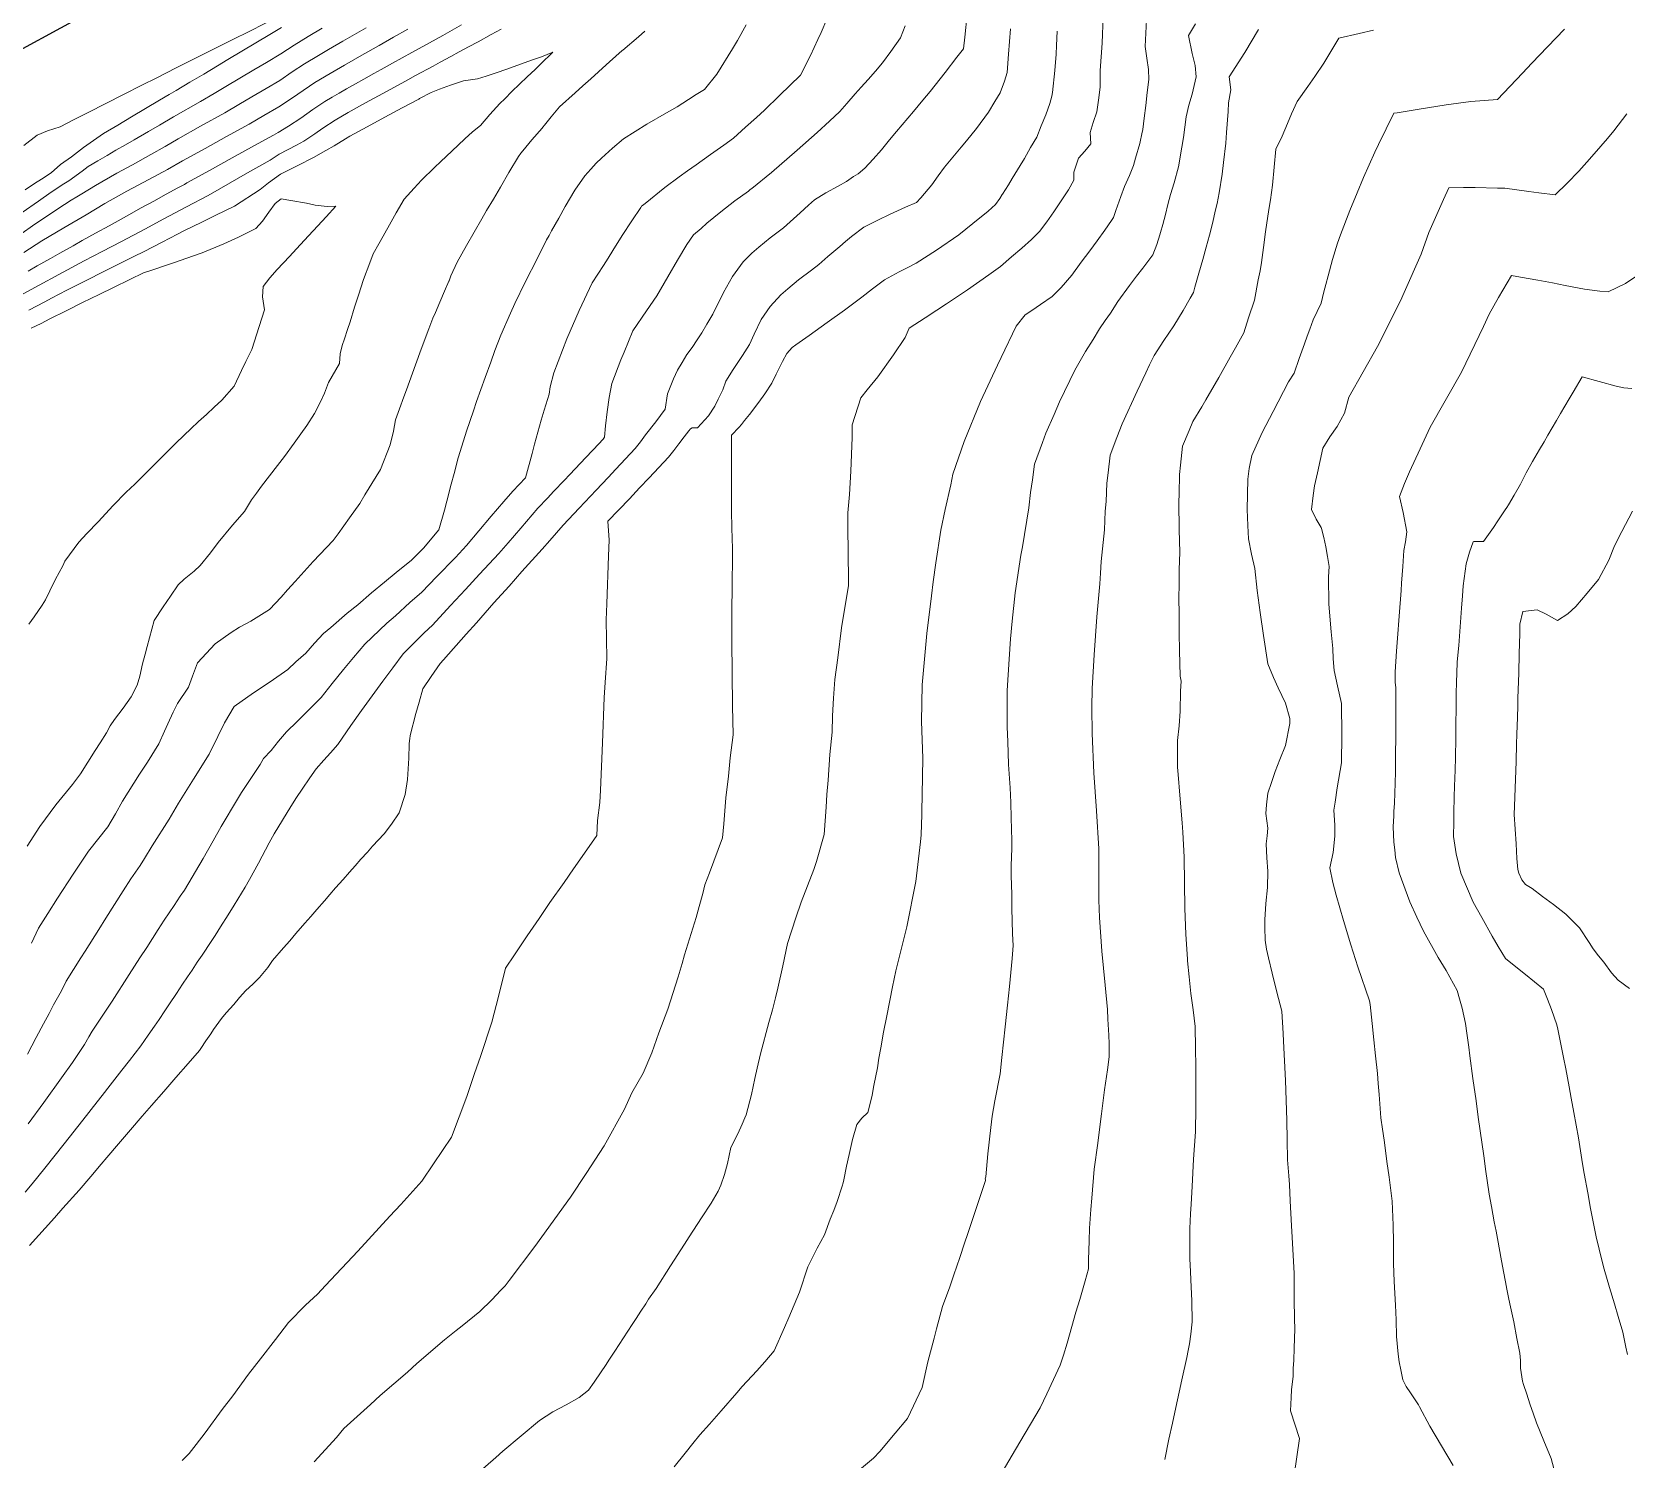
# Model space of a CAD drawing. Header units: inches. Extents: x 11351264 to 11356330, y 6702313 to 6706468.
# Drawn here: x 11354083.3 to 11354518.1, y 6704153.8 to 6704542.9 of the extents above; entities that cross this region are included whole.
import ezdxf

# ---------------------------------------------------------------- set-up
doc = ezdxf.new("R2010")
doc.units = ezdxf.units.IN
doc.header["$MEASUREMENT"] = 0
doc.layers.add('Shumate_Contours_clip1', color=7, linetype='Continuous', lineweight=0)
doc.layers.add('Shumate_Streets_clip1', color=7, linetype='Continuous')

msp = doc.modelspace()

# ---------------------------------------------------------------- linework, layer by layer
at = {"layer": 'Shumate_Contours_clip1'}
for points, elevation in [([(11354338.41, 6704547.66), (11354337.72, 6704541.48), (11354337.38, 6704538.28), (11354335.58, 6704536), (11354332.39, 6704531.87), (11354328.31, 6704526.68), (11354326.29, 6704524.27), (11354323.76, 6704521.2), (11354319.12, 6704515.79), (11354317.19, 6704513.45), (11354314.99, 6704510.79), (11354312.76, 6704508.2), (11354310.43, 6704505.79), (11354308.68, 6704504.18), (11354307.39, 6704503.46), (11354305.44, 6704502.16), (11354303.17, 6704500.83), (11354299.81, 6704499.02), (11354296.77, 6704497.16), (11354295.11, 6704495.7), (11354292.82, 6704493.63), (11354288.25, 6704489.54), (11354284.64, 6704486.81), (11354281.56, 6704484.26), (11354279.67, 6704482.55), (11354277.31, 6704480.25), (11354274.36, 6704476.21), (11354271.97, 6704471.88), (11354268.99, 6704465.98), (11354267.41, 6704463.21), (11354266.03, 6704460.9), (11354264.78, 6704459), (11354263.35, 6704456.83), (11354261.94, 6704454.92), (11354260.63, 6704452.79), (11354259.37, 6704450.68), (11354258.28, 6704448.34), (11354256.67, 6704444.21), (11354256.05, 6704440.03), (11354253.5, 6704436.61), (11354250.64, 6704433.03), (11354249.27, 6704431.16), (11354247.83, 6704429.33), (11354242.55, 6704423.65), (11354240.47, 6704421.45), (11354237.21, 6704417.99), (11354235.62, 6704416.33), (11354232.53, 6704413.08), (11354228.2, 6704408.46), (11354224.52, 6704404.25), (11354222.43, 6704401.88), (11354216.93, 6704395.75), (11354213.48, 6704391.83), (11354209.32, 6704387.25), (11354204.52, 6704381.78), (11354201.76, 6704378.75), (11354195.59, 6704371.67), (11354194.66, 6704370.71), (11354192.22, 6704367.16), (11354189.93, 6704363.82), (11354188.94, 6704360.21), (11354187.97, 6704357.03), (11354186.49, 6704351.09), (11354186.34, 6704350.16), (11354186.25, 6704349.7), (11354186.18, 6704348.74), (11354186.06, 6704344.91), (11354185.75, 6704339.07), (11354185.12, 6704335.01), (11354183.43, 6704329.97), (11354181.42, 6704326.89), (11354179.36, 6704324.27), (11354176.18, 6704320.88), (11354174.81, 6704319.31), (11354173.02, 6704317.39), (11354171.45, 6704315.58), (11354169.89, 6704313.78), (11354168.15, 6704311.79), (11354166.11, 6704309.5), (11354164.58, 6704307.76), (11354163.06, 6704305.98), (11354161, 6704303.59), (11354159.39, 6704301.75), (11354157.78, 6704299.9), (11354155.31, 6704297.07), (11354153.63, 6704295.11), (11354151.93, 6704293.16), (11354148.96, 6704289.77), (11354147.68, 6704287.83), (11354145.34, 6704285.12), (11354143.55, 6704283.28), (11354141.66, 6704281.51), (11354139.93, 6704279.68), (11354138.35, 6704277.71), (11354136.26, 6704275.46), (11354135.02, 6704273.92), (11354132.84, 6704270.88), (11354132.07, 6704269.77), (11354130.75, 6704267.78), (11354129.4, 6704265.73), (11354129.01, 6704265.2), (11354125.92, 6704261.68), (11354122.58, 6704257.84), (11354119.24, 6704254.01), (11354115.91, 6704250.17), (11354113.38, 6704247.27), (11354110.15, 6704243.52), (11354106.93, 6704239.76), (11354103.7, 6704236.02), (11354102.18, 6704234.16), (11354099.36, 6704230.8), (11354096.15, 6704227.09), (11354091.72, 6704222.17), (11354089.43, 6704219.53), (11354082.67, 6704212.01)], 1416), ([(11354375.46, 6704547.11), (11354375.18, 6704539.83), (11354374.65, 6704532.42), (11354374.65, 6704527.89), (11354374.17, 6704524.35), (11354373.71, 6704521.12), (11354372.78, 6704518.21), (11354371.92, 6704515.53), (11354372.1, 6704512.37), (11354370.47, 6704510.4), (11354368.73, 6704508.49), (11354367.5, 6704504.7), (11354367.44, 6704502.52), (11354365.98, 6704499.82), (11354365.69, 6704499.34), (11354365.28, 6704498.76), (11354363.86, 6704496.61), (11354362.02, 6704493.87), (11354360.14, 6704491.15), (11354358.11, 6704488.52), (11354355.96, 6704486.29), (11354353.32, 6704483.95), (11354350.5, 6704481.58), (11354347.46, 6704478.97), (11354344.27, 6704476.64), (11354338.49, 6704472.56), (11354332.72, 6704468.73), (11354330.1, 6704467.04), (11354326.94, 6704464.97), (11354322.58, 6704462.11), (11354321.5, 6704459.62), (11354318.31, 6704454.9), (11354314.05, 6704448.87), (11354311.12, 6704445.32), (11354309.38, 6704443.11), (11354307, 6704435.74), (11354306.99, 6704432.35), (11354306.66, 6704423.17), (11354306.27, 6704416.8), (11354305.8, 6704411.77), (11354305.87, 6704406.5), (11354305.91, 6704402.22), (11354306.01, 6704392.01), (11354304.1, 6704380.43), (11354303.15, 6704372.22), (11354302.31, 6704366.38), (11354301.96, 6704361.21), (11354301.69, 6704356.44), (11354301.58, 6704351.96), (11354300.96, 6704345.94), (11354300.46, 6704338.92), (11354300.15, 6704335.03), (11354299.94, 6704331.57), (11354299.37, 6704324.12), (11354297.3, 6704316.69), (11354296.56, 6704314.58), (11354293.15, 6704305.65), (11354291.64, 6704301.34), (11354289.39, 6704294.33), (11354288.09, 6704288.25), (11354286.77, 6704282.2), (11354286.08, 6704279.55), (11354285.26, 6704276.27), (11354284.33, 6704272.85), (11354282, 6704264.27), (11354281.09, 6704260.4), (11354280.51, 6704257.59), (11354279.52, 6704253.18), (11354278.07, 6704247.63), (11354277.76, 6704246.85), (11354277.03, 6704245.1), (11354275.82, 6704242.47), (11354273.97, 6704238.75), (11354272.98, 6704234.4), (11354272.24, 6704231.37), (11354271.18, 6704228.48), (11354270.46, 6704226.84), (11354268.53, 6704223.53), (11354265.93, 6704219.54), (11354262.57, 6704214.38), (11354261.3, 6704212.41), (11354257.49, 6704206.47), (11354253.54, 6704200.34), (11354251.51, 6704197.37), (11354250.73, 6704196.13), (11354249.41, 6704194.1), (11354248.14, 6704192.14), (11354247.05, 6704190.46), (11354244.67, 6704186.82), (11354242.27, 6704183.19), (11354240.86, 6704181.06), (11354239.73, 6704179.32), (11354238.58, 6704177.59), (11354236.62, 6704174.74), (11354235.14, 6704172.59), (11354232.54, 6704170.62), (11354229.06, 6704168.55), (11354225.36, 6704166.67), (11354221.71, 6704164.31), (11354211.73, 6704155.95), (11354209.79, 6704154.24), (11354204.88, 6704149.91)], 1410), ([(11354079.12, 6704470.54), (11354085.32, 6704473.9), (11354090.65, 6704476.78), (11354097.56, 6704480.51), (11354102.45, 6704483.04), (11354107.78, 6704485.77), (11354114.1, 6704489.17), (11354119.31, 6704491.97), (11354125.44, 6704495.26), (11354131.39, 6704498.29), (11354137.36, 6704501.78), (11354142.13, 6704504.5), (11354148.28, 6704507.95), (11354150.72, 6704509.55), (11354155.48, 6704512.02), (11354157.44, 6704513.12), (11354160.43, 6704515.16), (11354162.68, 6704516.7), (11354166.03, 6704518.88), (11354169.54, 6704520.92), (11354174.29, 6704523.54), (11354179.04, 6704526.14), (11354185.21, 6704529.5), (11354187.95, 6704531.01), (11354192.76, 6704533.62), (11354194.67, 6704534.65), (11354197.57, 6704536.23), (11354199.85, 6704537.44), (11354202.38, 6704538.83), (11354205.03, 6704540.23), (11354208.54, 6704542.21), (11354211.28, 6704543.65)], 1424), ([(11354080.62, 6704493.65), (11354085.08, 6704496.81), (11354088.53, 6704499.24), (11354092.01, 6704501.47), (11354093.34, 6704502.29), (11354096.99, 6704504.95), (11354098.63, 6704506.18), (11354101.3, 6704507.78), (11354103.82, 6704509.23), (11354106.23, 6704510.66), (11354108.84, 6704512.15), (11354111.23, 6704513.48), (11354115.06, 6704515.73), (11354118.06, 6704517.49), (11354121.94, 6704519.76), (11354129.25, 6704523.91), (11354133.03, 6704526.14), (11354136.19, 6704528.01), (11354140.03, 6704530.29), (11354143.87, 6704532.56), (11354147.27, 6704534.61), (11354151.17, 6704536.97), (11354154.8, 6704539.34), (11354158.64, 6704541.63), (11354162.48, 6704543.92)], 1416), ([(11354080.65, 6704488.07), (11354083.45, 6704490), (11354085.51, 6704491.39), (11354087.29, 6704492.56), (11354090.38, 6704494.67), (11354093.98, 6704497.03), (11354095.54, 6704497.98), (11354096.91, 6704498.79), (11354100.68, 6704501.07), (11354106.5, 6704504.37), (11354110.72, 6704506.68), (11354115.77, 6704509.45), (11354119.62, 6704511.68), (11354123.17, 6704513.73), (11354129.3, 6704517.18), (11354135.9, 6704520.86), (11354139.7, 6704523.08), (11354143.3, 6704525.22), (11354147.16, 6704527.46), (11354150.93, 6704529.71), (11354154.29, 6704531.99), (11354157.62, 6704534.21), (11354161.47, 6704536.49), (11354164.19, 6704538.11), (11354168.08, 6704540.41), (11354174.49, 6704544.06)], 1418), ([(11354081.07, 6704482.77), (11354086, 6704485.97), (11354091.99, 6704489.52), (11354098.06, 6704493.08), (11354103.18, 6704496.1), (11354109.23, 6704499.52), (11354115.23, 6704502.67), (11354120.32, 6704505.41), (11354124.38, 6704507.73), (11354130.53, 6704511.14), (11354136.4, 6704514.39), (11354142.57, 6704517.8), (11354146.57, 6704520.16), (11354150.69, 6704522.5), (11354153.82, 6704524.56), (11354155.8, 6704525.9), (11354160.43, 6704529.09), (11354164.68, 6704531.59), (11354168.57, 6704533.89), (11354173.31, 6704536.57), (11354178.05, 6704539.23), (11354181.95, 6704541.44), (11354185.84, 6704543.64)], 1420), ([(11354147.4, 6704545.49), (11354141.97, 6704542.78), (11354138.69, 6704541.13), (11354135.02, 6704539.3), (11354131.05, 6704537.31), (11354128.31, 6704535.94), (11354124.66, 6704534.11), (11354122.62, 6704533.08), (11354120, 6704531.75), (11354117.34, 6704530.4), (11354113.27, 6704528.36), (11354108.26, 6704525.83), (11354103.46, 6704523.4), (11354098.66, 6704520.96), (11354094.83, 6704519.01), (11354090.98, 6704517), (11354087.53, 6704515.94), (11354084.76, 6704514.75), (11354081.1, 6704511.9)], 1414), ([(11354081.42, 6704499.83), (11354084, 6704501.54), (11354085.88, 6704502.75), (11354088.57, 6704504.48), (11354091.06, 6704506.72), (11354094.08, 6704508.89), (11354097.42, 6704511.42), (11354102.79, 6704515.22), (11354106.7, 6704517.51), (11354110.51, 6704519.77), (11354114.32, 6704522.03), (11354118.12, 6704524.29), (11354120.71, 6704525.83), (11354122.64, 6704526.93), (11354126.41, 6704529.17), (11354130.17, 6704531.42), (11354133.93, 6704533.66), (11354136.76, 6704535.35), (11354140.58, 6704537.64), (11354144.41, 6704539.93), (11354148.23, 6704542.22), (11354151.41, 6704544.12)], 1414), ([(11354321.49, 6704544.53), (11354320.19, 6704541.31), (11354317.54, 6704537.56), (11354315.26, 6704534.47), (11354313.35, 6704532.21), (11354311.42, 6704529.96), (11354309.47, 6704527.82), (11354307.83, 6704526.06), (11354305.58, 6704523.43), (11354303.63, 6704521.26), (11354300.8, 6704518.57), (11354297.48, 6704515.46), (11354292.06, 6704510.64), (11354285.03, 6704504.57), (11354279.66, 6704500.21), (11354279.23, 6704499.93), (11354278.93, 6704499.67), (11354278.7, 6704499.5), (11354275.06, 6704496.84), (11354271.21, 6704493.82), (11354267.4, 6704490.77), (11354265.8, 6704489.35), (11354263.77, 6704487.63), (11354261.92, 6704484.93), (11354259.36, 6704480.72), (11354256.75, 6704476.11), (11354253.78, 6704470.93), (11354250.93, 6704466.86), (11354247.24, 6704461.37), (11354244.79, 6704455.64), (11354243.96, 6704453.53), (11354241.48, 6704447.01), (11354240.74, 6704443.2), (11354240.24, 6704439.35), (11354239.73, 6704435.49), (11354239.49, 6704432.39), (11354239.12, 6704431.9), (11354238.91, 6704431.65), (11354238.06, 6704430.73), (11354234.42, 6704426.86), (11354230.05, 6704422.26), (11354228.5, 6704420.63), (11354225.68, 6704417.67), (11354223.94, 6704415.83), (11354221.32, 6704413.06), (11354216.63, 6704407.63), (11354213.2, 6704403.57), (11354210.63, 6704400.72), (11354205.4, 6704395.06), (11354201.6, 6704390.89), (11354197.46, 6704386.54), (11354192.55, 6704381.16), (11354190.28, 6704379.07), (11354184.58, 6704373.3), (11354181.77, 6704369.55), (11354179.03, 6704365.89), (11354176.07, 6704361.93), (11354173.17, 6704357.9), (11354170.33, 6704353.83), (11354166.72, 6704348.61), (11354164.76, 6704346.39), (11354162.92, 6704344.39), (11354160.84, 6704341.97), (11354159.14, 6704339.49), (11354157.03, 6704336.44), (11354155.48, 6704334.17), (11354153.88, 6704331.74), (11354149.37, 6704324.26), (11354148.03, 6704321.83), (11354145.14, 6704316.3), (11354142.66, 6704311.78), (11354141.47, 6704309.7), (11354138.51, 6704304.86), (11354136.82, 6704302.15), (11354134.76, 6704298.91), (11354133.29, 6704296.58), (11354132.21, 6704294.87), (11354129.7, 6704291.17), (11354128.39, 6704289.23), (11354126.97, 6704287.13), (11354125.74, 6704285.28), (11354124.38, 6704283.24), (11354122.74, 6704280.76), (11354120.87, 6704277.95), (11354119.57, 6704276), (11354118, 6704273.66), (11354116.78, 6704271.84), (11354115.02, 6704269.33), (11354113.05, 6704266.48), (11354109.92, 6704262.48), (11354107.79, 6704259.81), (11354104.66, 6704255.71), (11354102.45, 6704252.94), (11354101.12, 6704251.15), (11354097.18, 6704246.19), (11354092.09, 6704239.73), (11354086.84, 6704233.12), (11354083.37, 6704228.87), (11354081.45, 6704226.59)], 1418), ([(11354278.1, 6704544.8), (11354275.76, 6704540.53), (11354274.37, 6704538.3), (11354270.07, 6704531.4), (11354266.77, 6704527.25), (11354264.51, 6704525.82), (11354262.42, 6704524.49), (11354259.32, 6704522.52), (11354256.38, 6704520.81), (11354251.04, 6704517.72), (11354244.67, 6704513.76), (11354241.62, 6704511.22), (11354238.63, 6704508.51), (11354237.21, 6704507.09), (11354235.71, 6704505.52), (11354234.12, 6704503.68), (11354231.39, 6704499.81), (11354228.7, 6704495.28), (11354227, 6704492.16), (11354225.06, 6704488.66), (11354224.38, 6704487.42), (11354223.68, 6704486.25), (11354221.18, 6704481.27), (11354217.81, 6704474.65), (11354215.05, 6704468.89), (11354213.8, 6704466.25), (11354211.16, 6704460.25), (11354209.58, 6704456.04), (11354208.43, 6704452.85), (11354206.9, 6704448.67), (11354204.54, 6704442.1), (11354203.72, 6704439.64), (11354201.84, 6704434.08), (11354200.99, 6704431.41), (11354199.59, 6704426.75), (11354198.44, 6704422.53), (11354197.66, 6704419.64), (11354196.5, 6704414.93), (11354195.82, 6704412.47), (11354194.31, 6704407.18), (11354190.06, 6704402.18), (11354186.86, 6704398.89), (11354182.62, 6704395.53), (11354179.5, 6704392.86), (11354175.92, 6704390.01), (11354172.17, 6704386.74), (11354169.32, 6704384.46), (11354164.87, 6704380.51), (11354162.85, 6704378.88), (11354160.42, 6704376.25), (11354158.01, 6704373.57), (11354155.31, 6704371.15), (11354153.1, 6704369.11), (11354148.33, 6704365.75), (11354143.71, 6704362.71), (11354138.48, 6704359), (11354135.86, 6704354.52), (11354134.04, 6704350.79), (11354131.67, 6704345.99), (11354127.36, 6704339.21), (11354123.31, 6704332.6), (11354120.7, 6704328.28), (11354116.12, 6704320.98), (11354113.97, 6704317.53), (11354112.86, 6704315.62), (11354110.31, 6704312.03), (11354108.21, 6704308.76), (11354103.48, 6704301.25), (11354101.54, 6704298.14), (11354097.84, 6704292.29), (11354096.69, 6704290.46), (11354092.62, 6704284.12), (11354091.34, 6704281.5), (11354089.15, 6704277.6), (11354087.99, 6704275.29), (11354086.47, 6704272.45), (11354084.43, 6704268.77), (11354082.14, 6704264.19)], 1422), ([(11354082.24, 6704477.71), (11354084.75, 6704479.15), (11354088.38, 6704481.15), (11354090.89, 6704482.57), (11354094.52, 6704484.57), (11354097.03, 6704486), (11354100.66, 6704488), (11354104.38, 6704490.04), (11354106.81, 6704491.42), (11354110.53, 6704493.47), (11354112.96, 6704494.83), (11354116.7, 6704496.89), (11354119.12, 6704498.21), (11354122.96, 6704500.33), (11354124.89, 6704501.35), (11354125.59, 6704501.76), (11354131.74, 6704505.15), (11354137.89, 6704508.54), (11354144.04, 6704511.93), (11354149.2, 6704514.76), (11354149.82, 6704515.13), (11354150.46, 6704515.49), (11354153.28, 6704517.26), (11354156.63, 6704519.44), (11354159.91, 6704521.74), (11354163.23, 6704523.98), (11354165.16, 6704525.12), (11354167.09, 6704526.24), (11354169.06, 6704527.4), (11354171.53, 6704528.76), (11354173.8, 6704530.04), (11354176.57, 6704531.57), (11354178.55, 6704532.68), (11354181.62, 6704534.37), (11354186.9, 6704537.32), (11354191.7, 6704539.97), (11354195.37, 6704541.98), (11354200.51, 6704544.81)], 1422), ([(11354300.08, 6704546.35), (11354298.53, 6704542.8), (11354297.65, 6704540.88), (11354295.64, 6704536.51), (11354292.9, 6704531.14), (11354287.22, 6704525.56), (11354283.08, 6704521.59), (11354280.96, 6704519.61), (11354277.93, 6704516.91), (11354274.63, 6704513.91), (11354271.99, 6704512.04), (11354268.38, 6704509.46), (11354264.5, 6704506.7), (11354262.12, 6704505.05), (11354259.84, 6704503.43), (11354255.92, 6704500.45), (11354250.57, 6704496.13), (11354249.8, 6704495.55), (11354249.6, 6704495.36), (11354249.39, 6704495.02), (11354246.88, 6704491.4), (11354244.25, 6704487.37), (11354241.72, 6704483.29), (11354240.47, 6704481.26), (11354239.21, 6704479.19), (11354236.11, 6704474.51), (11354232.56, 6704466.99), (11354229.22, 6704459.23), (11354225.63, 6704449.93), (11354224.67, 6704446.16), (11354224.36, 6704444.11), (11354223.01, 6704439.74), (11354222.24, 6704437.09), (11354220.4, 6704430.51), (11354219.72, 6704428.01), (11354217.9, 6704421.34), (11354214.43, 6704417.67), (11354211.99, 6704414.88), (11354208.53, 6704410.88), (11354205.17, 6704406.88), (11354201.81, 6704402.89), (11354198.8, 6704399.64), (11354193.67, 6704394.35), (11354189.67, 6704390.15), (11354186.35, 6704387.33), (11354182.44, 6704383.71), (11354180.1, 6704381.69), (11354174.07, 6704376), (11354171, 6704372.32), (11354168.28, 6704369.06), (11354165.19, 6704365.21), (11354162.24, 6704361.45), (11354158.32, 6704357.56), (11354155.64, 6704354.91), (11354152.76, 6704352.04), (11354150.59, 6704349.51), (11354148.58, 6704346.99), (11354146.5, 6704344.8), (11354145.52, 6704343.13), (11354140.5, 6704335.56), (11354139.36, 6704333.7), (11354134.94, 6704326.22), (11354132.73, 6704322.38), (11354130.01, 6704317.56), (11354124.88, 6704308.95), (11354123.77, 6704307.28), (11354122.09, 6704304.74), (11354119.38, 6704300.68), (11354117.75, 6704298.16), (11354114.61, 6704293.31), (11354112.77, 6704290.47), (11354109.85, 6704285.9), (11354105.16, 6704278.62), (11354099.77, 6704270.48), (11354098.87, 6704268.89), (11354097.68, 6704266.8), (11354094.36, 6704261.91), (11354091.39, 6704257.71), (11354086.59, 6704250.97), (11354082.27, 6704245.15)], 1420), ([(11354250.45, 6704543.08), (11354248.73, 6704541.6), (11354244.44, 6704537.96), (11354244.32, 6704537.85), (11354244.22, 6704537.77), (11354243.5, 6704537.16), (11354239.97, 6704533.93), (11354235.72, 6704530.11), (11354233.54, 6704528.19), (11354231.44, 6704526.29), (11354227.17, 6704522.48), (11354224.92, 6704519.73), (11354223.13, 6704517.5), (11354222.69, 6704516.91), (11354222.51, 6704516.69), (11354219.64, 6704513.46), (11354217.22, 6704510.52), (11354216.64, 6704509.84), (11354215.97, 6704508.95), (11354213.35, 6704504.55), (11354211.12, 6704500.61), (11354209.21, 6704497.28), (11354207.31, 6704494.24), (11354206.06, 6704491.99), (11354203.93, 6704488.32), (11354201.82, 6704484.66), (11354199.3, 6704480.11), (11354197.55, 6704476.38), (11354197.19, 6704475.33), (11354197.09, 6704475.09), (11354197.05, 6704474.97), (11354195.85, 6704472.25), (11354194.53, 6704469.19), (11354193.35, 6704466.43), (11354192.69, 6704464.89), (11354191.56, 6704461.98), (11354189.45, 6704456.38), (11354187.92, 6704452.17), (11354187.1, 6704449.9), (11354185.45, 6704445.31), (11354184.75, 6704443.4), (11354183.56, 6704440.1), (11354182.5, 6704437.1), (11354181.9, 6704434.03), (11354181.05, 6704430.35), (11354178.35, 6704423.56), (11354177.18, 6704421.69), (11354174.14, 6704416.69), (11354172.74, 6704414.37), (11354169.94, 6704410.43), (11354166.83, 6704406.02), (11354165.43, 6704404.2), (11354159.98, 6704398.56), (11354155.14, 6704393.08), (11354152.99, 6704390.82), (11354151.26, 6704388.75), (11354148.06, 6704385.46), (11354142.97, 6704382.24), (11354139.93, 6704380.61), (11354137.66, 6704379.17), (11354133.28, 6704376.06), (11354128.49, 6704370.92), (11354127.1, 6704367.26), (11354126, 6704364.3), (11354123, 6704359.76), (11354121.8, 6704357.42), (11354120.4, 6704354.23), (11354119.51, 6704352.3), (11354117.91, 6704348.83), (11354114.79, 6704343.78), (11354112.69, 6704340.5), (11354108.02, 6704333.13), (11354106.12, 6704329.71), (11354104.05, 6704326.17), (11354098.78, 6704319.56), (11354094.52, 6704313.31), (11354090.29, 6704306.68), (11354087.61, 6704302.53), (11354085.06, 6704298.52), (11354083.23, 6704294.46)], 1424), ([(11354350.17, 6704543.72), (11354349.64, 6704536.82), (11354349.28, 6704531.86), (11354348.53, 6704529.49), (11354347.42, 6704526.3), (11354345.95, 6704523.93), (11354344.17, 6704521.05), (11354340.89, 6704516.58), (11354338.2, 6704513.23), (11354336.75, 6704511.48), (11354332.2, 6704506.01), (11354330.45, 6704503.65), (11354328.74, 6704501.26), (11354325.79, 6704497.7), (11354324.53, 6704496.39), (11354321.55, 6704495.15), (11354317.19, 6704493.09), (11354314.19, 6704491.67), (11354310.18, 6704489.7), (11354306.85, 6704487.16), (11354305.19, 6704485.74), (11354303.61, 6704484.43), (11354300.38, 6704481.66), (11354297.89, 6704479.53), (11354295.92, 6704477.99), (11354292.37, 6704475.28), (11354289.47, 6704472.87), (11354287.57, 6704471.19), (11354284.61, 6704468.03), (11354282.2, 6704464.49), (11354280.33, 6704460.53), (11354279.02, 6704457.65), (11354277.15, 6704454.68), (11354274.55, 6704450.83), (11354272.6, 6704447.66), (11354271.7, 6704445.36), (11354270.44, 6704442.74), (11354269.52, 6704440.89), (11354267.86, 6704438.23), (11354264.81, 6704434.99), (11354263.35, 6704434.98), (11354262.93, 6704434.73), (11354262.47, 6704434.18), (11354261.16, 6704432.48), (11354259.77, 6704430.64), (11354258.41, 6704428.79), (11354256.93, 6704426.97), (11354251.61, 6704421.3), (11354249.01, 6704418.56), (11354246.25, 6704415.64), (11354240.41, 6704409.5), (11354240.75, 6704404.32), (11354240.54, 6704400.08), (11354240.08, 6704386.96), (11354239.97, 6704382.65), (11354240.11, 6704372.03), (11354239.65, 6704365.49), (11354239.42, 6704361.47), (11354238.95, 6704349.11), (11354238.36, 6704336.2), (11354238.22, 6704332.77), (11354237.54, 6704327.91), (11354237.35, 6704323.83), (11354235.3, 6704320.81), (11354230.98, 6704314.7), (11354228.47, 6704310.98), (11354224.6, 6704305.56), (11354221.63, 6704301.16), (11354218.36, 6704296.41), (11354214.88, 6704291.24), (11354212.5, 6704287.63), (11354210.54, 6704279.88), (11354208.78, 6704272.91), (11354205.62, 6704263.54), (11354204.05, 6704258.92), (11354201.91, 6704252.61), (11354197.74, 6704241.6), (11354192.84, 6704234.33), (11354189.63, 6704229.57), (11354183.88, 6704223.22), (11354180.95, 6704219.98), (11354172.17, 6704210.51), (11354163.35, 6704201.08), (11354161.21, 6704198.72), (11354157.94, 6704195.72), (11354153.3, 6704191.06), (11354149.74, 6704186.43), (11354145.64, 6704181.16), (11354142.35, 6704176.9), (11354138.07, 6704171.07), (11354135.19, 6704167.31), (11354130.54, 6704160.92), (11354128.08, 6704157.72), (11354126.17, 6704155.33), (11354124.29, 6704153.44)], 1414), ([(11354362.9, 6704543.13), (11354362.76, 6704539.22), (11354362.66, 6704536.88), (11354362.26, 6704532.35), (11354361.66, 6704526.42), (11354361.43, 6704525.4), (11354360.96, 6704523.43), (11354359.84, 6704520.27), (11354358.57, 6704517.28), (11354357.34, 6704514.22), (11354355.69, 6704511.4), (11354353.99, 6704508.44), (11354352.85, 6704506.51), (11354350.63, 6704502.96), (11354349.63, 6704501.23), (11354348.01, 6704498.67), (11354347.97, 6704498.61), (11354347.25, 6704497.47), (11354346.07, 6704495.84), (11354344.07, 6704494.08), (11354339.91, 6704490.69), (11354336.14, 6704487.6), (11354330, 6704483.41), (11354324.45, 6704479.87), (11354321.87, 6704478.54), (11354319.81, 6704477.47), (11354315.87, 6704475.31), (11354312.53, 6704472.83), (11354309.66, 6704470.63), (11354304.92, 6704467.08), (11354300.19, 6704463.67), (11354295.25, 6704460.13), (11354291.61, 6704457.59), (11354290.69, 6704456.91), (11354289.22, 6704455.19), (11354288.03, 6704453.05), (11354286.29, 6704449.62), (11354285.11, 6704447.11), (11354283.24, 6704444.25), (11354281.54, 6704441.93), (11354279, 6704438.61), (11354277.61, 6704437), (11354276.85, 6704435.9), (11354276.23, 6704435.18), (11354274.13, 6704432.98), (11354274.12, 6704426.2), (11354274.11, 6704423.52), (11354274.11, 6704419.23), (11354274.13, 6704412.21), (11354274.2, 6704407.69), (11354274.29, 6704404.76), (11354274.34, 6704402.04), (11354274.34, 6704399.82), (11354274.3, 6704392.19), (11354274.23, 6704384.58), (11354274.19, 6704379.55), (11354274.16, 6704376.98), (11354274.35, 6704359.03), (11354274.56, 6704351.25), (11354273.73, 6704345.01), (11354273.27, 6704340), (11354272.59, 6704334.08), (11354272.01, 6704326.99), (11354271.68, 6704323.16), (11354268.11, 6704313.6), (11354266.83, 6704310.35), (11354266.26, 6704308.04), (11354265.25, 6704304.48), (11354264.45, 6704301.43), (11354261.32, 6704291.29), (11354260.62, 6704288.88), (11354259.52, 6704285.25), (11354256.72, 6704276.45), (11354254.32, 6704270.04), (11354252.41, 6704264.59), (11354249.98, 6704259.03), (11354246.95, 6704253.64), (11354244.93, 6704249.19), (11354239.37, 6704239.15), (11354234.5, 6704231.62), (11354230.24, 6704225.22), (11354222.4, 6704214.4), (11354220.44, 6704211.73), (11354213.44, 6704202.51), (11354212.4, 6704201.05), (11354211.22, 6704199.8), (11354208.78, 6704197.21), (11354205.47, 6704194.02), (11354200.69, 6704190.16), (11354198.97, 6704188.82), (11354195.8, 6704186.32), (11354188.28, 6704179.84), (11354185.77, 6704177.51), (11354178.26, 6704171.14), (11354175.67, 6704168.71), (11354168.38, 6704162.16), (11354166.35, 6704159.7), (11354160.32, 6704153.01)], 1412), ([(11354387.29, 6704546.25), (11354386.96, 6704538.94), (11354387.34, 6704535.78), (11354387.87, 6704532.69), (11354387.95, 6704529.95), (11354387.52, 6704526.42), (11354387.11, 6704522.89), (11354386.68, 6704519.36), (11354386.3, 6704516.27), (11354386.2, 6704515.87), (11354386.15, 6704515.54), (11354385.44, 6704512.47), (11354384.31, 6704508.45), (11354383.71, 6704506.52), (11354382.7, 6704503.77), (11354381.28, 6704500.74), (11354380.29, 6704498.06), (11354378.89, 6704494.18), (11354378.25, 6704492.32), (11354377.79, 6704491.48), (11354375.92, 6704488.84), (11354373.82, 6704485.91), (11354371.81, 6704483.19), (11354369.5, 6704480.15), (11354366.94, 6704476.57), (11354364.01, 6704473.25), (11354361.53, 6704470.81), (11354358.37, 6704468.61), (11354356.01, 6704466.98), (11354354.2, 6704465.73), (11354351.76, 6704462.66), (11354347.69, 6704454.18), (11354346.62, 6704452.09), (11354342, 6704442.1), (11354337.55, 6704431.2), (11354334.45, 6704422.35), (11354333.96, 6704419.45), (11354332.37, 6704412.73), (11354331.22, 6704407.03), (11354329.83, 6704398.15), (11354329.08, 6704392.99), (11354328.66, 6704389.17), (11354327.35, 6704378.93), (11354326.07, 6704364.85), (11354325.94, 6704354.88), (11354326.27, 6704344.88), (11354326.13, 6704334.91), (11354325.89, 6704325.89), (11354325.87, 6704324.91), (11354325.86, 6704324.59), (11354325.85, 6704323.98), (11354325.66, 6704322.07), (11354324.38, 6704311.28), (11354321.96, 6704298.9), (11354321.08, 6704295.67), (11354318.96, 6704286.95), (11354318.03, 6704282.51), (11354316.43, 6704274.64), (11354315.54, 6704270.17), (11354314.87, 6704265.9), (11354314.33, 6704263.07), (11354313.89, 6704260.46), (11354312.95, 6704255.66), (11354312.43, 6704252.97), (11354311.89, 6704250.73), (11354311.26, 6704248.25), (11354309.68, 6704246.76), (11354308.26, 6704245.05), (11354307.08, 6704240.96), (11354306.16, 6704236.86), (11354305.49, 6704233.65), (11354304.79, 6704229.91), (11354304.57, 6704229.07), (11354304.32, 6704228.2), (11354302.93, 6704223.98), (11354302, 6704221.57), (11354301.04, 6704219.18), (11354299.47, 6704214.97), (11354297.49, 6704211.27), (11354294.94, 6704206.22), (11354292.62, 6704199.26), (11354289.73, 6704192.43), (11354288.59, 6704189.65), (11354285.72, 6704183.3), (11354283.18, 6704180.29), (11354281.03, 6704177.81), (11354277.06, 6704173.6), (11354275.55, 6704171.81), (11354271.3, 6704166.96), (11354268.11, 6704163.35), (11354265.43, 6704160.41), (11354263.57, 6704158.03), (11354261.44, 6704155.41), (11354258.5, 6704151.65)], 1408), ([(11354400.66, 6704545.08), (11354398.76, 6704541.9), (11354399.73, 6704537.01), (11354400.57, 6704533.75), (11354400.85, 6704530.71), (11354399.75, 6704525.98), (11354398.85, 6704522.94), (11354398.08, 6704519.76), (11354397.41, 6704514.17), (11354396.97, 6704511.51), (11354396.06, 6704506.11), (11354394.84, 6704501.75), (11354393.84, 6704498.55), (11354393.13, 6704495.84), (11354392.46, 6704493.1), (11354391.75, 6704490.38), (11354391.12, 6704488.2), (11354390.93, 6704487.57), (11354390.08, 6704484.99), (11354389.06, 6704482.12), (11354386.28, 6704478.46), (11354384.6, 6704476.29), (11354382.65, 6704473.76), (11354379.49, 6704469.43), (11354377.5, 6704466.27), (11354376.02, 6704464.24), (11354374.49, 6704461.97), (11354372.76, 6704459.02), (11354370.68, 6704455.78), (11354367.74, 6704450.65), (11354363.53, 6704442.05), (11354362.13, 6704438.64), (11354359.83, 6704433.51), (11354358.93, 6704430.96), (11354356.75, 6704425.05), (11354356.2, 6704420.83), (11354355.63, 6704417.34), (11354355.23, 6704413.18), (11354353.48, 6704402.53), (11354353.05, 6704400.21), (11354351.47, 6704390.02), (11354350.67, 6704382.23), (11354350.2, 6704377.46), (11354349.81, 6704371.87), (11354349.29, 6704363.35), (11354349.29, 6704357.54), (11354349.3, 6704353.37), (11354349.46, 6704349.46), (11354349.69, 6704343.17), (11354350.1, 6704336.83), (11354350.25, 6704332.82), (11354350.35, 6704328.65), (11354350.54, 6704322.49), (11354350.52, 6704320.32), (11354350.34, 6704315.54), (11354350.34, 6704312.94), (11354350.55, 6704307.69), (11354350.54, 6704303.98), (11354350.79, 6704296.96), (11354350.96, 6704293.8), (11354350.63, 6704290.31), (11354349.96, 6704282.6), (11354349.39, 6704277.52), (11354348.78, 6704271.63), (11354347.86, 6704263.32), (11354347.36, 6704258.82), (11354345.9, 6704251.44), (11354345.23, 6704247.24), (11354344.8, 6704244.17), (11354344.02, 6704236.98), (11354343.51, 6704230.72), (11354343.26, 6704230.18), (11354343.4, 6704229.89), (11354343.36, 6704229.77), (11354340.58, 6704221.32), (11354338.61, 6704215.32), (11354337.68, 6704212.64), (11354336.36, 6704208.73), (11354334.73, 6704204), (11354333.61, 6704200.73), (11354331.68, 6704195.43), (11354330.06, 6704189.33), (11354329.4, 6704186.74), (11354327.67, 6704180.32), (11354326.08, 6704173.31), (11354322.08, 6704164.84), (11354318.79, 6704160.81), (11354314.52, 6704155.89), (11354312.8, 6704154.06), (11354305.11, 6704147.54)], 1406), ([(11354417.84, 6704543.54), (11354414.08, 6704537.33), (11354409.88, 6704530.63), (11354410.33, 6704527.13), (11354409.68, 6704523.57), (11354409.57, 6704521.26), (11354409.09, 6704515.48), (11354408.89, 6704512.58), (11354408.28, 6704507.33), (11354407.94, 6704504.15), (11354407.07, 6704499.05), (11354406.58, 6704496.11), (11354406.05, 6704494), (11354405.38, 6704491), (11354404.46, 6704487.46), (11354403.59, 6704484.19), (11354402.63, 6704480.85), (11354401.53, 6704477.11), (11354400.5, 6704473.35), (11354400.32, 6704472.55), (11354400.12, 6704471.85), (11354399.22, 6704470.3), (11354397.32, 6704466.97), (11354394.74, 6704462.78), (11354392.03, 6704458.81), (11354389.39, 6704454.73), (11354388.08, 6704452.14), (11354387.12, 6704450), (11354384.79, 6704445), (11354380.67, 6704436.04), (11354379.24, 6704432.33), (11354377.4, 6704427.55), (11354376.85, 6704422.69), (11354376.48, 6704419.87), (11354376.28, 6704414.92), (11354376.01, 6704412.24), (11354375.83, 6704407.12), (11354374.96, 6704398.54), (11354374.73, 6704395.31), (11354374.55, 6704392.41), (11354373.76, 6704383.46), (11354373.03, 6704373.03), (11354372.52, 6704363.91), (11354372.37, 6704358.72), (11354372.48, 6704351.63), (11354372.93, 6704340.88), (11354373.69, 6704330.51), (11354374.25, 6704320.16), (11354374.29, 6704316.47), (11354374.25, 6704313.2), (11354374.32, 6704308.99), (11354374.31, 6704306.22), (11354374.46, 6704301.46), (11354375.13, 6704292.28), (11354375.98, 6704283.01), (11354376.62, 6704276.35), (11354376.77, 6704273.77), (11354377.06, 6704269.37), (11354377.11, 6704266.98), (11354377.12, 6704263.45), (11354376.69, 6704259.95), (11354375.88, 6704254.5), (11354375.01, 6704247.89), (11354374.44, 6704243.67), (11354374.03, 6704239.95), (11354373.06, 6704232.82), (11354372.39, 6704224.9), (11354372.13, 6704221.85), (11354371.76, 6704216.76), (11354371.69, 6704213.29), (11354371.51, 6704208.1), (11354371.47, 6704205.63), (11354370.53, 6704202.4), (11354369.07, 6704197.32), (11354368.04, 6704193.86), (11354366.94, 6704189.98), (11354365.69, 6704185.43), (11354364.66, 6704182.16), (11354363.71, 6704179.38), (11354360.11, 6704171.59), (11354358.26, 6704167.74), (11354351.56, 6704156.4), (11354347.96, 6704150.21)], 1404), ([(11354449.16, 6704543.35), (11354445.28, 6704542.46), (11354439.76, 6704541.21), (11354437.59, 6704537.55), (11354435.67, 6704534.42), (11354433.17, 6704530.73), (11354431.28, 6704528.03), (11354428.38, 6704523.96), (11354426.85, 6704520.62), (11354425.73, 6704517.98), (11354424.26, 6704514.52), (11354422.57, 6704510.98), (11354421.7, 6704501.11), (11354421.15, 6704497.17), (11354420.67, 6704494.48), (11354419.74, 6704488.42), (11354419.21, 6704484.09), (11354418.62, 6704480.06), (11354418.25, 6704477.81), (11354417.78, 6704475.36), (11354416.78, 6704469.74), (11354415.15, 6704464.94), (11354413.83, 6704460.88), (11354411.54, 6704456.75), (11354410.12, 6704454.24), (11354406.98, 6704448.66), (11354403.51, 6704442.62), (11354402.41, 6704440.68), (11354399.96, 6704436.71), (11354398.9, 6704434.21), (11354397.14, 6704429.94), (11354396.57, 6704424.81), (11354396.28, 6704422.27), (11354396.21, 6704416.98), (11354396.11, 6704414.67), (11354396.23, 6704407.12), (11354396.39, 6704401.06), (11354396.22, 6704396.22), (11354396.24, 6704391.42), (11354396.15, 6704389.4), (11354396.16, 6704383.35), (11354396.16, 6704379.01), (11354396.27, 6704374.28), (11354396.51, 6704367.28), (11354396.76, 6704365.88), (11354396.57, 6704363.12), (11354396.45, 6704357.73), (11354396.16, 6704353.73), (11354395.79, 6704349.75), (11354395.76, 6704342.42), (11354395.92, 6704340.4), (11354396.4, 6704334.84), (11354397.05, 6704327.25), (11354397.18, 6704324.7), (11354397.53, 6704317.88), (11354397.65, 6704310.9), (11354397.79, 6704303.92), (11354398.02, 6704296.93), (11354398.45, 6704290.05), (11354398.49, 6704289.61), (11354398.93, 6704285.29), (11354399.43, 6704280.77), (11354400.03, 6704276.26), (11354400.58, 6704271.75), (11354400.7, 6704265.85), (11354400.76, 6704260.74), (11354400.79, 6704254.33), (11354400.74, 6704249.69), (11354400.69, 6704242.97), (11354400.15, 6704235.6), (11354399.71, 6704228.13), (11354399.45, 6704223.28), (11354399.28, 6704220.66), (11354399.09, 6704216.69), (11354399.07, 6704211.17), (11354399.09, 6704208.4), (11354399.26, 6704204.96), (11354399.36, 6704202.67), (11354399.67, 6704196.92), (11354399.77, 6704191.25), (11354399.41, 6704187.8), (11354398.99, 6704185.23), (11354398.69, 6704183.42), (11354398.28, 6704181.46), (11354396.9, 6704175.39), (11354395.02, 6704166.62), (11354394.42, 6704163.6), (11354393.42, 6704159.22), (11354392.26, 6704153.71)], 1402), ([(11354501.31, 6704543.65), (11354496.65, 6704538.82), (11354492.38, 6704534.42), (11354489.8, 6704531.71), (11354483.01, 6704524.48), (11354475.72, 6704523.92), (11354469.04, 6704523.02), (11354461.66, 6704521.89), (11354455.62, 6704520.88), (11354454.75, 6704520.79), (11354450.6, 6704512.26), (11354449.61, 6704510.12), (11354446.5, 6704503.23), (11354444.74, 6704499.08), (11354442.74, 6704494.24), (11354440.21, 6704487.57), (11354439.36, 6704485.3), (11354438.06, 6704480.86), (11354436.8, 6704476.43), (11354436.22, 6704474), (11354435.66, 6704472.01), (11354434.93, 6704468.92), (11354432.79, 6704464.41), (11354431.81, 6704461.85), (11354431.1, 6704459.96), (11354430.37, 6704457.89), (11354428.94, 6704453.91), (11354427.55, 6704449.91), (11354425.99, 6704447.5), (11354421.81, 6704439.42), (11354418.84, 6704433.69), (11354416, 6704427.4), (11354415.33, 6704423.86), (11354414.94, 6704421.01), (11354414.78, 6704412.73), (11354414.95, 6704408.34), (11354415.08, 6704404.72), (11354415.97, 6704400.54), (11354416.84, 6704396.65), (11354417.5, 6704390.62), (11354418.05, 6704386.62), (11354418.27, 6704384.57), (11354419.18, 6704378.37), (11354420.39, 6704370.64), (11354421.94, 6704366.86), (11354423.24, 6704364.09), (11354425.21, 6704359.9), (11354426.41, 6704355.69), (11354426.4, 6704354.35), (11354425.23, 6704348.38), (11354423.69, 6704344.53), (11354422.43, 6704341.23), (11354421.37, 6704338.29), (11354420.37, 6704335.31), (11354419.99, 6704332.19), (11354419.83, 6704329.77), (11354420.37, 6704325.79), (11354420.2, 6704323.74), (11354419.97, 6704321.58), (11354420.15, 6704317.7), (11354420.36, 6704314.11), (11354420.27, 6704309.66), (11354419.87, 6704305.26), (11354419.56, 6704300.84), (11354419.57, 6704298.77), (11354419.69, 6704295.31), (11354420.01, 6704292.84), (11354420.55, 6704290.42), (11354421.6, 6704286.31), (11354422.11, 6704283.98), (11354423.32, 6704279.34), (11354424.18, 6704275.9), (11354424.61, 6704269.84), (11354424.7, 6704267.72), (11354425.18, 6704256.98), (11354425.54, 6704246.19), (11354425.66, 6704240.8), (11354425.79, 6704235.36), (11354426.08, 6704231.05), (11354426.3, 6704228.67), (11354426.46, 6704224.19), (11354426.85, 6704217.4), (11354427.02, 6704214.29), (11354427.55, 6704204.35), (11354427.6, 6704197.47), (11354427.67, 6704191.89), (11354427.71, 6704189.33), (11354427.55, 6704183.99), (11354427.49, 6704180.73), (11354427.31, 6704178.47), (11354427.27, 6704176.4), (11354426.8, 6704172.64), (11354426.77, 6704170.62), (11354426.6, 6704166.9), (11354429.02, 6704159.39), (11354427.56, 6704149.44)], 1400), ([(11354082.43, 6704467.02), (11354086.83, 6704469.35), (11354088.69, 6704470.32), (11354092.81, 6704472.5), (11354097.33, 6704474.78), (11354099.21, 6704475.72), (11354101.86, 6704477.06), (11354103.98, 6704478.12), (11354106.4, 6704479.31), (11354108.76, 6704480.51), (11354111.47, 6704481.85), (11354113.54, 6704482.89), (11354116.56, 6704484.39), (11354118.82, 6704485.57), (11354123.05, 6704487.76), (11354124.94, 6704488.75), (11354129.63, 6704491.07), (11354133.51, 6704492.96), (11354138.57, 6704495.42), (11354145.54, 6704499.93), (11354147.8, 6704501.72), (11354151.08, 6704504.15), (11354155.84, 6704506.47), (11354160.06, 6704508.71), (11354163.43, 6704510.58), (11354165.71, 6704511.84), (11354168.82, 6704513.79), (11354170.03, 6704514.49), (11354174.78, 6704517.07), (11354179.53, 6704519.63), (11354184.28, 6704522.19), (11354188.81, 6704524.61), (11354189, 6704524.72), (11354192.23, 6704526.44), (11354194.48, 6704527.3), (11354197.48, 6704528.43), (11354200.98, 6704529.57), (11354204.85, 6704530.16), (11354207.19, 6704530.89), (11354209.88, 6704531.77), (11354212.8, 6704532.79), (11354215.59, 6704533.78), (11354219.82, 6704535.32), (11354222.25, 6704536.16), (11354225.42, 6704537.4), (11354221.97, 6704534.08), (11354220.52, 6704532.68), (11354218.42, 6704530.67), (11354216.32, 6704528.66), (11354214.23, 6704526.64), (11354212.25, 6704524.67), (11354210.92, 6704523.36), (11354208.17, 6704520.42), (11354205.61, 6704517.4), (11354203.48, 6704515.68), (11354201.35, 6704513.73), (11354197.81, 6704510.42), (11354194.85, 6704507.61), (11354193.06, 6704505.95), (11354189.6, 6704502.53), (11354187.58, 6704500.35), (11354184.85, 6704497.34), (11354182.66, 6704493.61), (11354181.29, 6704491.16), (11354179.1, 6704487.21), (11354177.89, 6704485.16), (11354176.4, 6704482.37), (11354175.43, 6704479.98), (11354173.73, 6704475.37), (11354172.36, 6704471.18), (11354171.3, 6704467.86), (11354170.06, 6704463.84), (11354169.42, 6704461.81), (11354168.55, 6704459.19), (11354167.89, 6704457.44), (11354167.34, 6704455.13), (11354167.17, 6704452.52), (11354164.24, 6704447.33), (11354163.11, 6704444.45), (11354162.14, 6704442.22), (11354160.36, 6704438.84), (11354158.33, 6704435.62), (11354156.69, 6704433.3), (11354154.82, 6704430.77), (11354152.15, 6704427.16), (11354150.31, 6704424.7), (11354145.95, 6704419.09), (11354144.53, 6704417.16), (11354143.21, 6704415.37), (11354141.27, 6704412.19), (11354138.02, 6704408.4), (11354134.09, 6704403.66), (11354132, 6704400.92), (11354129.15, 6704397.4), (11354127.54, 6704395.92), (11354124.81, 6704393.71), (11354123.16, 6704392.17), (11354121.07, 6704389.11), (11354119.13, 6704386.18), (11354116.66, 6704382.39), (11354115.38, 6704377.71), (11354114.7, 6704375.36), (11354114.15, 6704373.27), (11354113.45, 6704370.58), (11354112.72, 6704367.24), (11354111.99, 6704364.81), (11354110.36, 6704361.66), (11354108.17, 6704358.53), (11354105.86, 6704355.41), (11354104.65, 6704353.7), (11354103.62, 6704351.78), (11354101.93, 6704349.09), (11354100.58, 6704346.95), (11354098.6, 6704343.78), (11354096.58, 6704340.65), (11354094.39, 6704337.73), (11354089.8, 6704332.14), (11354085.46, 6704326.25), (11354081.97, 6704320.92)], 1426), ([(11354518.29, 6704520.55), (11354514.77, 6704515.98), (11354513.05, 6704513.83), (11354509.38, 6704509.63), (11354507.37, 6704507.38), (11354505.2, 6704504.98), (11354502.02, 6704501.66), (11354498.78, 6704498.45), (11354494.26, 6704499.07), (11354491.59, 6704499.38), (11354485.05, 6704500.27), (11354483.03, 6704500.31), (11354476.94, 6704500.46), (11354473.77, 6704500.46), (11354469.74, 6704500.37), (11354468.3, 6704497.22), (11354464.32, 6704488.21), (11354462.24, 6704482.28), (11354457.58, 6704471.83), (11354456.56, 6704469.55), (11354450.27, 6704457.12), (11354442.52, 6704443.34), (11354441.27, 6704438.94), (11354439.27, 6704435.32), (11354437.27, 6704432.52), (11354435.43, 6704429.41), (11354433.91, 6704422.67), (11354433.13, 6704419.15), (11354432.72, 6704416.52), (11354432.25, 6704412.69), (11354433.54, 6704410.09), (11354434.96, 6704407.77), (11354435.02, 6704407.54), (11354435.67, 6704405.08), (11354436.22, 6704402.48), (11354436.69, 6704399.85), (11354437.07, 6704397.18), (11354436.96, 6704394.38), (11354437.01, 6704386.91), (11354437.67, 6704379.38), (11354438.07, 6704374.8), (11354438.23, 6704371.96), (11354438.48, 6704368.83), (11354439.41, 6704364.63), (11354440.51, 6704359.78), (11354440.59, 6704351.15), (11354440.44, 6704343.65), (11354439.33, 6704336.77), (11354438.79, 6704332.9), (11354438.41, 6704330.72), (11354438.7, 6704326.64), (11354438.68, 6704323.67), (11354438.22, 6704319.17), (11354437.3, 6704314.96), (11354438.11, 6704311.02), (11354439.01, 6704307.56), (11354441, 6704300.63), (11354442.99, 6704294.02), (11354444.93, 6704288.03), (11354448.09, 6704278.75), (11354448.3, 6704277.71), (11354448.87, 6704272.52), (11354449.34, 6704268.06), (11354449.79, 6704263.72), (11354450.28, 6704258.91), (11354450.5, 6704256.19), (11354450.79, 6704253.16), (11354451.25, 6704246.83), (11354451.65, 6704243.76), (11354452.09, 6704240.7), (11354452.57, 6704237.2), (11354452.87, 6704234.92), (11354453.49, 6704230.64), (11354454.26, 6704224.11), (11354454.58, 6704217.53), (11354454.62, 6704212.93), (11354454.69, 6704207.12), (11354454.84, 6704202.16), (11354455.2, 6704195.73), (11354455.36, 6704191.74), (11354455.5, 6704187.17), (11354455.95, 6704182.43), (11354456.21, 6704180.28), (11354456.62, 6704178.12), (11354457.21, 6704175.39), (11354458.11, 6704173.58), (11354459.32, 6704171.87), (11354461.5, 6704168.55), (11354461.75, 6704168.01), (11354464.54, 6704162.77), (11354467.72, 6704157.38), (11354470.94, 6704152)], 1398), ([(11354083.06, 6704462.11), (11354085.79, 6704463.45), (11354088.18, 6704464.69), (11354092.66, 6704466.9), (11354097.14, 6704469.1), (11354101.62, 6704471.3), (11354105.52, 6704473.2), (11354110.04, 6704475.4), (11354113.73, 6704477.2), (11354115.7, 6704477.86), (11354120.26, 6704479.38), (11354122.48, 6704480.17), (11354125.32, 6704481.14), (11354129.73, 6704482.68), (11354135.64, 6704485.16), (11354139.64, 6704486.97), (11354144.42, 6704489.27), (11354146.23, 6704491.28), (11354147.91, 6704493.79), (11354149.64, 6704496.12), (11354151.3, 6704497.43), (11354153.94, 6704496.92), (11354158.19, 6704496.21), (11354160.59, 6704495.68), (11354163.79, 6704495.28), (11354166.22, 6704495.4), (11354163.55, 6704492.51), (11354161.29, 6704490.01), (11354158.77, 6704487.29), (11354155.49, 6704483.81), (11354153.53, 6704481.7), (11354150.16, 6704478.17), (11354148.22, 6704475.89), (11354146.39, 6704473.52), (11354146.18, 6704470.71), (11354146.75, 6704467.18), (11354145.33, 6704462.55), (11354143.28, 6704456.33), (11354141.62, 6704453.01), (11354140.5, 6704450.64), (11354138.47, 6704446.31), (11354135.12, 6704442.52), (11354133, 6704440.58), (11354130.93, 6704438.61), (11354128.77, 6704436.67), (11354126.65, 6704434.71), (11354124.83, 6704432.99), (11354124.63, 6704432.79), (11354122.68, 6704430.88), (11354120.75, 6704428.96), (11354116.68, 6704424.89), (11354114.65, 6704422.84), (11354111.38, 6704419.59), (11354109.03, 6704417.46), (11354105.44, 6704413.75), (11354101.34, 6704409.34), (11354098.32, 6704406.16), (11354096.14, 6704403.75), (11354092.32, 6704398.64), (11354091.75, 6704397.32), (11354089.74, 6704393.67), (11354088.23, 6704390.51), (11354087.01, 6704388.03), (11354086.13, 6704386.57), (11354083.96, 6704383.41), (11354082.49, 6704381.39)], 1428), ([(11354520.75, 6704476.21), (11354517.9, 6704474.34), (11354513.25, 6704472.08), (11354510.94, 6704472.27), (11354506.78, 6704472.81), (11354501.45, 6704473.79), (11354498.05, 6704474.47), (11354494.05, 6704475.24), (11354489.3, 6704476.08), (11354486.8, 6704476.48), (11354483.31, 6704470.52), (11354480.73, 6704465.94), (11354479.25, 6704462.58), (11354473.24, 6704450.14), (11354464.62, 6704435.11), (11354461.91, 6704429.28), (11354459.01, 6704422.97), (11354457.63, 6704419.8), (11354456.31, 6704416.28), (11354457.27, 6704411.89), (11354458.28, 6704406.65), (11354457.89, 6704403.88), (11354457.51, 6704401.53), (11354457.23, 6704397.18), (11354456.88, 6704392.58), (11354456.72, 6704390.58), (11354456.17, 6704383.65), (11354455.77, 6704377.59), (11354455.44, 6704374.06), (11354455.08, 6704368.46), (11354455.14, 6704365.62), (11354455.33, 6704364.06), (11354455.28, 6704358.65), (11354455.3, 6704355.41), (11354455.26, 6704349.9), (11354455.25, 6704346.75), (11354455.18, 6704341.19), (11354455.11, 6704338.06), (11354454.97, 6704332.59), (11354454.74, 6704330.34), (11354454.79, 6704329.16), (11354454.61, 6704326.18), (11354454.71, 6704321.95), (11354455.03, 6704319.93), (11354455.23, 6704317.79), (11354456.25, 6704313.63), (11354459.13, 6704305.68), (11354461.03, 6704301.56), (11354462.86, 6704297.73), (11354466.86, 6704290.52), (11354469.05, 6704287.02), (11354472.01, 6704281.59), (11354472.69, 6704279.24), (11354473.38, 6704276.74), (11354474.29, 6704272.58), (11354474.65, 6704269.87), (11354475.19, 6704266.08), (11354475.5, 6704263.74), (11354476.33, 6704257.59), (11354477.18, 6704251.45), (11354477.79, 6704247.01), (11354478.31, 6704243.26), (11354479.26, 6704236.49), (11354479.87, 6704232.2), (11354480.25, 6704229.71), (11354480.78, 6704226.05), (11354481.35, 6704222.67), (11354482.08, 6704218.49), (11354482.63, 6704215.91), (11354483.23, 6704212.93), (11354483.93, 6704208.85), (11354484.64, 6704204.95), (11354485.21, 6704202.11), (11354485.58, 6704200.11), (11354486.15, 6704197.41), (11354486.59, 6704195.3), (11354487.51, 6704191.21), (11354488.31, 6704186.65), (11354489.11, 6704182.67), (11354489.27, 6704180.64), (11354489.33, 6704178.6), (11354489.88, 6704175.02), (11354489.96, 6704174.72), (11354490.04, 6704174.43), (11354490.23, 6704173.88), (11354490.92, 6704171.72), (11354491.92, 6704168.62), (11354492.75, 6704166.33), (11354493.67, 6704163.63), (11354495.7, 6704158.79), (11354497.64, 6704153.98), (11354499.95, 6704145.38)], 1396), ([(11354519.65, 6704445.69), (11354517.46, 6704445.91), (11354515.41, 6704446.34), (11354510.75, 6704447.57), (11354506.11, 6704448.83), (11354503.69, 6704444.71), (11354502.59, 6704442.91), (11354500.21, 6704438.85), (11354499.08, 6704436.98), (11354496.77, 6704432.98), (11354495.72, 6704431.17), (11354494.52, 6704429.05), (11354492.53, 6704425.79), (11354490.88, 6704422.71), (11354489.26, 6704419.58), (11354487.55, 6704416.56), (11354486.03, 6704414.01), (11354485.54, 6704413.21), (11354485.13, 6704412.58), (11354483.14, 6704409.62), (11354481.89, 6704407.79), (11354479.21, 6704403.94), (11354476.58, 6704404), (11354476.39, 6704403.88), (11354475.36, 6704401.06), (11354474.51, 6704397.9), (11354473.68, 6704391.87), (11354473.46, 6704389.13), (11354473.2, 6704385.75), (11354472.88, 6704380.67), (11354472.45, 6704375.62), (11354472.06, 6704371.13), (11354471.89, 6704367.96), (11354471.81, 6704365.67), (11354471.76, 6704362.42), (11354471.73, 6704359.01), (11354471.67, 6704353.74), (11354471.64, 6704350.35), (11354471.53, 6704345.06), (11354471.46, 6704341.61), (11354471.32, 6704337.23), (11354471.22, 6704334.34), (11354471.09, 6704329.95), (11354471.08, 6704327.54), (11354471.03, 6704323.58), (11354471.75, 6704318.85), (11354473.03, 6704313.58), (11354476.42, 6704305.63), (11354478.74, 6704301.43), (11354481.54, 6704296.33), (11354483.2, 6704293.59), (11354485.21, 6704290.31), (11354487.58, 6704288.32), (11354490.66, 6704285.89), (11354495.53, 6704281.94), (11354496.62, 6704279.15), (11354497.78, 6704276.37), (11354499.24, 6704272.16), (11354499.52, 6704271.02), (11354499.96, 6704268.69), (11354501.04, 6704263.27), (11354501.69, 6704260.15), (11354502.6, 6704255.24), (11354503.15, 6704252.15), (11354503.87, 6704248.31), (11354505.11, 6704241.36), (11354505.84, 6704236.63), (11354506.21, 6704234.32), (11354506.67, 6704231.64), (11354507.65, 6704226.4), (11354508.39, 6704222.11), (11354509.95, 6704214.35), (11354511.57, 6704207.69), (11354512.15, 6704205.53), (11354513.58, 6704200.58), (11354514.92, 6704196.12), (11354515.94, 6704192.69), (11354517.22, 6704188.39), (11354518.05, 6704184.32), (11354518.48, 6704182.32)], 1394), ([(11354519.85, 6704412.25), (11354516.9, 6704406.68), (11354514.91, 6704402.79), (11354513.35, 6704398.9), (11354510.57, 6704393.57), (11354507.5, 6704389.87), (11354504.36, 6704386.26), (11354502.19, 6704384.28), (11354499.37, 6704382.45), (11354496.31, 6704384.12), (11354493.83, 6704385.38), (11354489.89, 6704384.91), (11354489.15, 6704381.47), (11354489.09, 6704378.84), (11354488.97, 6704373.45), (11354488.83, 6704368.04), (11354488.61, 6704361.25), (11354488.55, 6704359.19), (11354488.48, 6704356.01), (11354488.33, 6704351.4), (11354488.24, 6704348.73), (11354488.08, 6704344.12), (11354488, 6704341.46), (11354487.85, 6704336.84), (11354487.76, 6704334.18), (11354487.61, 6704329.56), (11354487.84, 6704325.56), (11354488.08, 6704321.57), (11354488.33, 6704317.57), (11354488.56, 6704314.57), (11354488.86, 6704313.54), (11354489.65, 6704311.76), (11354490.67, 6704310.43), (11354492.46, 6704309.32), (11354495.27, 6704307.22), (11354498.26, 6704304.97), (11354501.62, 6704302.36), (11354505.36, 6704298.66), (11354508.01, 6704294.63), (11354509.08, 6704292.91), (11354510.59, 6704290.99), (11354511.99, 6704289.3), (11354514.11, 6704286.35), (11354515.93, 6704284.4), (11354519.02, 6704282.06)], 1392)]:
    msp.add_lwpolyline(points, dxfattribs=dict(at, elevation=elevation))
at = {"layer": 'Shumate_Streets_clip1', "color": 2}
msp.add_lwpolyline([(11353009, 6704041), (11353048, 6704055), (11353086, 6704067.5), (11353125, 6704080.5), (11353163, 6704093.5), (11353201, 6704106.5), (11353239, 6704120), (11353277, 6704134), (11353315, 6704147.5), (11353353, 6704162), (11353391, 6704176), (11353480, 6704216), (11353577, 6704259), (11353657, 6704301), (11353783, 6704367.5), (11354057, 6704525.5), (11354148, 6704575)], dxfattribs=at)

doc.saveas('drawing.dxf')
